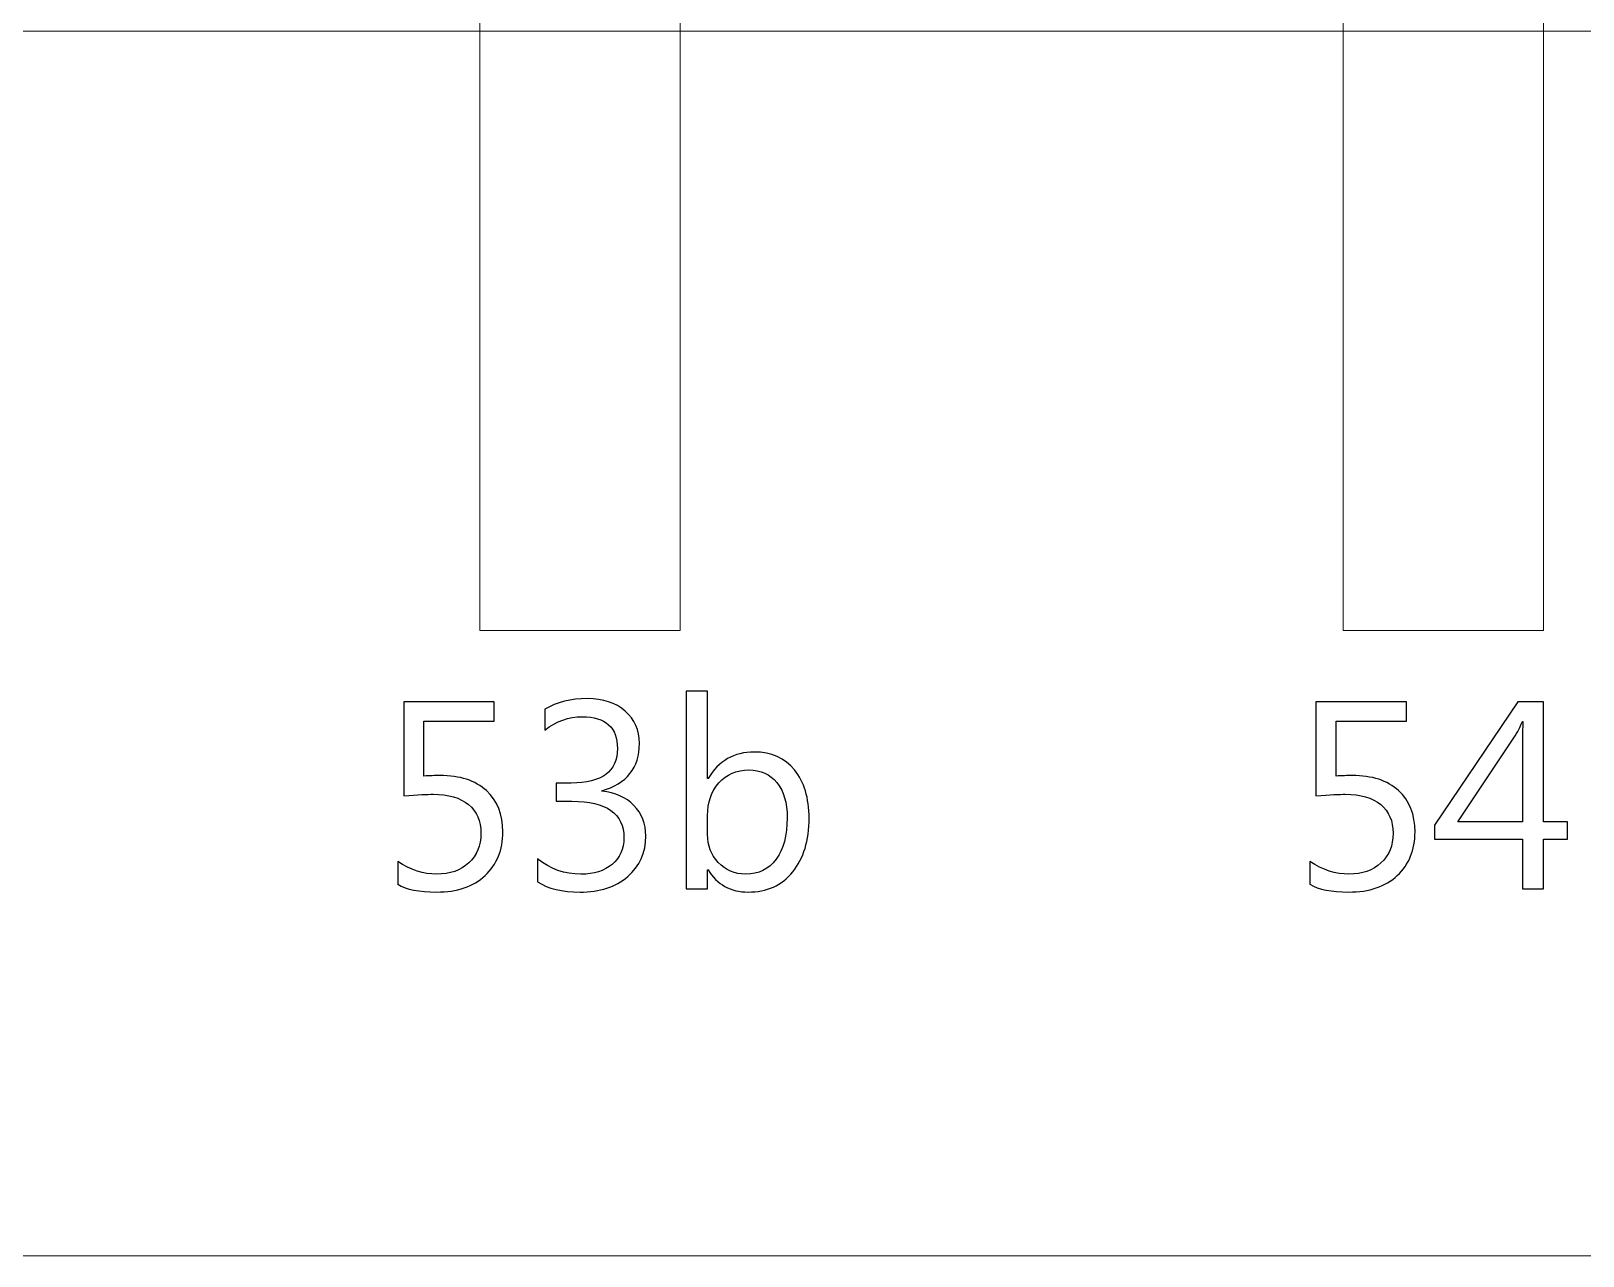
# Model space of a CAD drawing. Header units: centimetres. Extents: x -19.4 to 19.9, y -26.5 to 22.7.
# Drawn here: x 3.168 to 5.627, y -0.963 to 0.977 of the extents above; entities that cross this region are included whole.
import ezdxf

# ---------------------------------------------------------------- set-up
doc = ezdxf.new("R2010")
doc.units = ezdxf.units.CM
doc.header["$MEASUREMENT"] = 0
doc.layers.add('Camada 1', color=7, linetype='Continuous')

msp = doc.modelspace()

# ---------------------------------------------------------------- linework, layer by layer
at = {"layer": 'Camada 1', "color": 7, "lineweight": 9}
for points in [[(3.87895, 0.02724), (4.19635, 0.02724), (4.19635, 1.95096), (3.87895, 1.95096), (3.87895, 0.02724)], [(5.24695, 0.02724), (5.56435, 0.02724), (5.56435, 1.95096), (5.24695, 1.95096), (5.24695, 0.02724)], [(0.09623, -0.96332), (7.98655, -0.96332), (7.98655, 0.97702), (0.09623, 0.97702), (0.09623, -0.96332)]]:
    msp.add_lwpolyline(points, close=True, dxfattribs=at)
at = {"layer": 'Camada 1', "color": 7}
for points, knots in [([(4.24071, -0.35146), (4.24071, -0.35146), (4.23987, -0.35146), (4.23987, -0.35146), (4.23987, -0.35146), (4.23987, -0.35146), (4.23987, -0.3818), (4.23987, -0.3818), (4.23987, -0.3818), (4.23987, -0.3818), (4.206, -0.3818), (4.206, -0.3818), (4.206, -0.3818), (4.206, -0.3818), (4.206, -0.06853), (4.206, -0.06853), (4.206, -0.06853), (4.206, -0.06853), (4.23987, -0.06853), (4.23987, -0.06853), (4.23987, -0.06853), (4.23987, -0.06853), (4.23987, -0.2071), (4.23987, -0.2071), (4.23987, -0.2071), (4.23987, -0.2071), (4.24071, -0.2071), (4.24071, -0.2071), (4.24071, -0.2071), (4.25737, -0.17909), (4.28178, -0.16505), (4.31388, -0.16505), (4.31388, -0.16505), (4.34105, -0.16505), (4.36228, -0.1745), (4.37766, -0.19348), (4.37766, -0.19348), (4.39305, -0.21246), (4.40074, -0.23786), (4.40074, -0.26976), (4.40074, -0.26976), (4.40074, -0.30518), (4.39213, -0.33361), (4.37491, -0.35492), (4.37491, -0.35492), (4.35763, -0.37623), (4.33406, -0.38688), (4.30414, -0.38688), (4.30414, -0.38688), (4.2762, -0.38688), (4.25504, -0.3751), (4.24071, -0.35146)], [0, 0, 0, 0, 0.0714286, 0.0714286, 0.0714286, 0.0714286, 0.1428571, 0.1428571, 0.1428571, 0.1428572, 0.2142857, 0.2142857, 0.2142857, 0.2142857, 0.2857143, 0.2857143, 0.2857143, 0.2857143, 0.3571429, 0.3571429, 0.3571429, 0.3571429, 0.4285714, 0.4285714, 0.4285714, 0.4285714, 0.5, 0.5, 0.5, 0.5, 0.5714286, 0.5714286, 0.5714286, 0.5714286, 0.6428571, 0.6428571, 0.6428571, 0.6428572, 0.7142857, 0.7142857, 0.7142857, 0.7142857, 0.7857143, 0.7857143, 0.7857143, 0.7857143, 0.8571429, 0.8571429, 0.8571429, 0.8571429, 1, 1, 1, 1]), ([(3.74922, -0.3746), (3.74922, -0.3746), (3.74922, -0.33862), (3.74922, -0.33862), (3.74922, -0.33862), (3.76947, -0.35188), (3.79007, -0.35852), (3.81102, -0.35852), (3.81102, -0.35852), (3.83198, -0.35852), (3.84884, -0.35259), (3.86168, -0.34074), (3.86168, -0.34074), (3.87446, -0.32895), (3.88088, -0.31322), (3.88088, -0.29367), (3.88088, -0.29367), (3.88088, -0.27427), (3.87431, -0.2591), (3.86126, -0.24824), (3.86126, -0.24824), (3.84814, -0.23737), (3.82944, -0.23194), (3.80503, -0.23194), (3.80503, -0.23194), (3.79677, -0.23194), (3.78125, -0.23278), (3.75853, -0.23441), (3.75853, -0.23441), (3.75853, -0.23441), (3.75853, -0.08546), (3.75853, -0.08546), (3.75853, -0.08546), (3.75853, -0.08546), (3.90204, -0.08546), (3.90204, -0.08546), (3.90204, -0.08546), (3.90204, -0.08546), (3.90204, -0.11594), (3.90204, -0.11594), (3.90204, -0.11594), (3.90204, -0.11594), (3.7907, -0.11594), (3.7907, -0.11594), (3.7907, -0.11594), (3.7907, -0.11594), (3.7907, -0.20315), (3.7907, -0.20315), (3.7907, -0.20315), (3.79981, -0.20259), (3.8082, -0.2023), (3.81596, -0.2023), (3.81596, -0.2023), (3.84764, -0.2023), (3.8722, -0.21028), (3.88955, -0.22615), (3.88955, -0.22615), (3.90691, -0.24203), (3.91559, -0.26383), (3.91559, -0.29149), (3.91559, -0.29149), (3.91559, -0.32013), (3.90628, -0.34321), (3.88758, -0.36063), (3.88758, -0.36063), (3.86888, -0.37813), (3.8432, -0.38688), (3.81067, -0.38688), (3.81067, -0.38688), (3.78323, -0.38688), (3.76276, -0.38279), (3.74922, -0.3746)], [0, 0, 0, 0, 0.0526316, 0.0526316, 0.0526316, 0.0526316, 0.1052632, 0.1052632, 0.1052632, 0.1052632, 0.1578947, 0.1578947, 0.1578947, 0.1578947, 0.2105263, 0.2105263, 0.2105263, 0.2105263, 0.2631579, 0.2631579, 0.2631579, 0.2631579, 0.3157895, 0.3157895, 0.3157895, 0.3157895, 0.3684211, 0.3684211, 0.3684211, 0.3684211, 0.4210526, 0.4210526, 0.4210526, 0.4210526, 0.4736842, 0.4736842, 0.4736842, 0.4736842, 0.5263158, 0.5263158, 0.5263158, 0.5263158, 0.5789474, 0.5789474, 0.5789474, 0.5789474, 0.6315789, 0.6315789, 0.6315789, 0.631579, 0.6842105, 0.6842105, 0.6842105, 0.6842105, 0.7368421, 0.7368421, 0.7368421, 0.7368421, 0.7894737, 0.7894737, 0.7894737, 0.7894737, 0.8421053, 0.8421053, 0.8421053, 0.8421053, 0.8947368, 0.8947368, 0.8947368, 0.8947369, 1, 1, 1, 1]), ([(3.97062, -0.37079), (3.97062, -0.37079), (3.97062, -0.33439), (3.97062, -0.33439), (3.97062, -0.33439), (3.99087, -0.35047), (4.0138, -0.35852), (4.03928, -0.35852), (4.03928, -0.35852), (4.06002, -0.35852), (4.07653, -0.35337), (4.08888, -0.34299), (4.08888, -0.34299), (4.10122, -0.33262), (4.10736, -0.31865), (4.10736, -0.30115), (4.10736, -0.30115), (4.10736, -0.26235), (4.07985, -0.24294), (4.02488, -0.24294), (4.02488, -0.24294), (4.02488, -0.24294), (4.00026, -0.24294), (4.00026, -0.24294), (4.00026, -0.24294), (4.00026, -0.24294), (4.00026, -0.21416), (4.00026, -0.21416), (4.00026, -0.21416), (4.00026, -0.21416), (4.02368, -0.21416), (4.02368, -0.21416), (4.02368, -0.21416), (4.07272, -0.21416), (4.0972, -0.19595), (4.0972, -0.15962), (4.0972, -0.15962), (4.0972, -0.12596), (4.0785, -0.10917), (4.04111, -0.10917), (4.04111, -0.10917), (4.02023, -0.10917), (4.00054, -0.11622), (3.98205, -0.13034), (3.98205, -0.13034), (3.98205, -0.13034), (3.98205, -0.09732), (3.98205, -0.09732), (3.98205, -0.09732), (4.0011, -0.08603), (4.02361, -0.08038), (4.04951, -0.08038), (4.04951, -0.08038), (4.07448, -0.08038), (4.09445, -0.08701), (4.10948, -0.10021), (4.10948, -0.10021), (4.12444, -0.11347), (4.13192, -0.13041), (4.13192, -0.15108), (4.13192, -0.15108), (4.13192, -0.1901), (4.11209, -0.21522), (4.07237, -0.22636), (4.07237, -0.22636), (4.07237, -0.22636), (4.07237, -0.22721), (4.07237, -0.22721), (4.07237, -0.22721), (4.09367, -0.22926), (4.11061, -0.23674), (4.12317, -0.24965), (4.12317, -0.24965), (4.1358, -0.26256), (4.14208, -0.27865), (4.14208, -0.29791), (4.14208, -0.29791), (4.14208, -0.32458), (4.13255, -0.34603), (4.11343, -0.3624), (4.11343, -0.3624), (4.09431, -0.3787), (4.06912, -0.38688), (4.03786, -0.38688), (4.03786, -0.38688), (4.00971, -0.38688), (3.98728, -0.38152), (3.97062, -0.37079)], [0, 0, 0, 0, 0.0434783, 0.0434783, 0.0434783, 0.0434783, 0.0869565, 0.0869565, 0.0869565, 0.0869565, 0.1304348, 0.1304348, 0.1304348, 0.1304348, 0.173913, 0.173913, 0.173913, 0.1739131, 0.2173913, 0.2173913, 0.2173913, 0.2173913, 0.2608696, 0.2608696, 0.2608696, 0.2608696, 0.3043478, 0.3043478, 0.3043478, 0.3043478, 0.3478261, 0.3478261, 0.3478261, 0.3478261, 0.3913043, 0.3913043, 0.3913043, 0.3913044, 0.4347826, 0.4347826, 0.4347826, 0.4347826, 0.4782609, 0.4782609, 0.4782609, 0.4782609, 0.5217391, 0.5217391, 0.5217391, 0.5217391, 0.5652174, 0.5652174, 0.5652174, 0.5652174, 0.6086957, 0.6086957, 0.6086957, 0.6086957, 0.6521739, 0.6521739, 0.6521739, 0.6521739, 0.6956522, 0.6956522, 0.6956522, 0.6956522, 0.7391304, 0.7391304, 0.7391304, 0.7391304, 0.7826087, 0.7826087, 0.7826087, 0.7826087, 0.826087, 0.826087, 0.826087, 0.826087, 0.8695652, 0.8695652, 0.8695652, 0.8695652, 0.9130435, 0.9130435, 0.9130435, 0.9130435, 1, 1, 1, 1]), ([(5.19422, -0.3746), (5.19422, -0.3746), (5.19422, -0.33862), (5.19422, -0.33862), (5.19422, -0.33862), (5.21447, -0.35188), (5.23507, -0.35852), (5.25602, -0.35852), (5.25602, -0.35852), (5.27698, -0.35852), (5.29384, -0.35259), (5.30668, -0.34074), (5.30668, -0.34074), (5.31946, -0.32895), (5.32588, -0.31322), (5.32588, -0.29367), (5.32588, -0.29367), (5.32588, -0.27427), (5.31931, -0.2591), (5.30626, -0.24824), (5.30626, -0.24824), (5.29314, -0.23737), (5.27444, -0.23194), (5.25003, -0.23194), (5.25003, -0.23194), (5.24177, -0.23194), (5.22625, -0.23278), (5.20353, -0.23441), (5.20353, -0.23441), (5.20353, -0.23441), (5.20353, -0.08546), (5.20353, -0.08546), (5.20353, -0.08546), (5.20353, -0.08546), (5.34704, -0.08546), (5.34704, -0.08546), (5.34704, -0.08546), (5.34704, -0.08546), (5.34704, -0.11594), (5.34704, -0.11594), (5.34704, -0.11594), (5.34704, -0.11594), (5.2357, -0.11594), (5.2357, -0.11594), (5.2357, -0.11594), (5.2357, -0.11594), (5.2357, -0.20315), (5.2357, -0.20315), (5.2357, -0.20315), (5.24481, -0.20259), (5.2532, -0.2023), (5.26096, -0.2023), (5.26096, -0.2023), (5.29264, -0.2023), (5.3172, -0.21028), (5.33455, -0.22615), (5.33455, -0.22615), (5.35191, -0.24203), (5.36059, -0.26383), (5.36059, -0.29149), (5.36059, -0.29149), (5.36059, -0.32013), (5.35128, -0.34321), (5.33258, -0.36063), (5.33258, -0.36063), (5.31388, -0.37813), (5.2882, -0.38688), (5.25567, -0.38688), (5.25567, -0.38688), (5.22823, -0.38688), (5.20776, -0.38279), (5.19422, -0.3746)], [0, 0, 0, 0, 0.0526316, 0.0526316, 0.0526316, 0.0526316, 0.1052632, 0.1052632, 0.1052632, 0.1052632, 0.1578947, 0.1578947, 0.1578947, 0.1578947, 0.2105263, 0.2105263, 0.2105263, 0.2105263, 0.2631579, 0.2631579, 0.2631579, 0.2631579, 0.3157895, 0.3157895, 0.3157895, 0.3157895, 0.3684211, 0.3684211, 0.3684211, 0.3684211, 0.4210526, 0.4210526, 0.4210526, 0.4210526, 0.4736842, 0.4736842, 0.4736842, 0.4736842, 0.5263158, 0.5263158, 0.5263158, 0.5263158, 0.5789474, 0.5789474, 0.5789474, 0.5789474, 0.6315789, 0.6315789, 0.6315789, 0.631579, 0.6842105, 0.6842105, 0.6842105, 0.6842105, 0.7368421, 0.7368421, 0.7368421, 0.7368421, 0.7894737, 0.7894737, 0.7894737, 0.7894737, 0.8421053, 0.8421053, 0.8421053, 0.8421053, 0.8947368, 0.8947368, 0.8947368, 0.8947369, 1, 1, 1, 1]), ([(5.60232, -0.30306), (5.60232, -0.30306), (5.56422, -0.30306), (5.56422, -0.30306), (5.56422, -0.30306), (5.56422, -0.30306), (5.56422, -0.3818), (5.56422, -0.3818), (5.56422, -0.3818), (5.56422, -0.3818), (5.53077, -0.3818), (5.53077, -0.3818), (5.53077, -0.3818), (5.53077, -0.3818), (5.53077, -0.30306), (5.53077, -0.30306), (5.53077, -0.30306), (5.53077, -0.30306), (5.39149, -0.30306), (5.39149, -0.30306), (5.39149, -0.30306), (5.39149, -0.30306), (5.39149, -0.2809), (5.39149, -0.2809), (5.39149, -0.2809), (5.39149, -0.2809), (5.52336, -0.08546), (5.52336, -0.08546), (5.52336, -0.08546), (5.52336, -0.08546), (5.56422, -0.08546), (5.56422, -0.08546), (5.56422, -0.08546), (5.56422, -0.08546), (5.56422, -0.27554), (5.56422, -0.27554), (5.56422, -0.27554), (5.56422, -0.27554), (5.60232, -0.27554), (5.60232, -0.27554), (5.60232, -0.27554), (5.60232, -0.27554), (5.60232, -0.30306), (5.60232, -0.30306)], [0, 0, 0, 0, 0.0833333, 0.0833333, 0.0833333, 0.0833333, 0.1666667, 0.1666667, 0.1666667, 0.1666667, 0.25, 0.25, 0.25, 0.25, 0.3333333, 0.3333333, 0.3333333, 0.3333333, 0.4166667, 0.4166667, 0.4166667, 0.4166667, 0.5, 0.5, 0.5, 0.5, 0.5833333, 0.5833333, 0.5833333, 0.5833333, 0.6666667, 0.6666667, 0.6666667, 0.6666667, 0.75, 0.75, 0.75, 0.75, 0.8333333, 0.8333333, 0.8333333, 0.8333333, 1, 1, 1, 1]), ([(5.53077, -0.27554), (5.53077, -0.27554), (5.53077, -0.14748), (5.53077, -0.14748), (5.53077, -0.14748), (5.53077, -0.13838), (5.53105, -0.12815), (5.53162, -0.11686), (5.53162, -0.11686), (5.53162, -0.11686), (5.53077, -0.11686), (5.53077, -0.11686), (5.53077, -0.11686), (5.52887, -0.12187), (5.52506, -0.12942), (5.51941, -0.13958), (5.51941, -0.13958), (5.51941, -0.13958), (5.42825, -0.27554), (5.42825, -0.27554), (5.42825, -0.27554), (5.42825, -0.27554), (5.53077, -0.27554), (5.53077, -0.27554)], [0, 0, 0, 0, 0.1428571, 0.1428571, 0.1428571, 0.1428572, 0.2857143, 0.2857143, 0.2857143, 0.2857143, 0.4285714, 0.4285714, 0.4285714, 0.4285714, 0.5714286, 0.5714286, 0.5714286, 0.5714286, 0.7142857, 0.7142857, 0.7142857, 0.7142857, 1, 1, 1, 1]), ([(4.23987, -0.2658), (4.23987, -0.2658), (4.23987, -0.29544), (4.23987, -0.29544), (4.23987, -0.29544), (4.23987, -0.31301), (4.24558, -0.32789), (4.25694, -0.34017), (4.25694, -0.34017), (4.2683, -0.35238), (4.28277, -0.35852), (4.30026, -0.35852), (4.30026, -0.35852), (4.3208, -0.35852), (4.33688, -0.35061), (4.34853, -0.33488), (4.34853, -0.33488), (4.36017, -0.31908), (4.36602, -0.2972), (4.36602, -0.26912), (4.36602, -0.26912), (4.36602, -0.24548), (4.36059, -0.22693), (4.34965, -0.21352), (4.34965, -0.21352), (4.33879, -0.20012), (4.32404, -0.19341), (4.30541, -0.19341), (4.30541, -0.19341), (4.28573, -0.19341), (4.26985, -0.20026), (4.25786, -0.21402), (4.25786, -0.21402), (4.24587, -0.22777), (4.23987, -0.24506), (4.23987, -0.2658)], [0, 0, 0, 0, 0.1, 0.1, 0.1, 0.1, 0.2, 0.2, 0.2, 0.2, 0.3, 0.3, 0.3, 0.3, 0.4, 0.4, 0.4, 0.4, 0.5, 0.5, 0.5, 0.5, 0.6, 0.6, 0.6, 0.6, 0.7, 0.7, 0.7, 0.7, 0.8, 0.8, 0.8, 0.8, 1, 1, 1, 1])]:
    msp.add_open_spline(points, degree=3, knots=knots, dxfattribs=at)
at = {"layer": 'Camada 1', "color": 250, "lineweight": 9}
for points, knots in [([(4.24071, -0.35146), (4.24071, -0.35146), (4.23987, -0.35146), (4.23987, -0.35146), (4.23987, -0.35146), (4.23987, -0.35146), (4.23987, -0.3818), (4.23987, -0.3818), (4.23987, -0.3818), (4.23987, -0.3818), (4.206, -0.3818), (4.206, -0.3818), (4.206, -0.3818), (4.206, -0.3818), (4.206, -0.06853), (4.206, -0.06853), (4.206, -0.06853), (4.206, -0.06853), (4.23987, -0.06853), (4.23987, -0.06853), (4.23987, -0.06853), (4.23987, -0.06853), (4.23987, -0.2071), (4.23987, -0.2071), (4.23987, -0.2071), (4.23987, -0.2071), (4.24071, -0.2071), (4.24071, -0.2071), (4.24071, -0.2071), (4.25737, -0.17909), (4.28178, -0.16505), (4.31388, -0.16505), (4.31388, -0.16505), (4.34105, -0.16505), (4.36228, -0.1745), (4.37766, -0.19348), (4.37766, -0.19348), (4.39305, -0.21246), (4.40074, -0.23786), (4.40074, -0.26976), (4.40074, -0.26976), (4.40074, -0.30518), (4.39213, -0.33361), (4.37491, -0.35492), (4.37491, -0.35492), (4.35763, -0.37623), (4.33406, -0.38688), (4.30414, -0.38688), (4.30414, -0.38688), (4.2762, -0.38688), (4.25504, -0.3751), (4.24071, -0.35146)], [0, 0, 0, 0, 0.0714286, 0.0714286, 0.0714286, 0.0714286, 0.1428571, 0.1428571, 0.1428571, 0.1428572, 0.2142857, 0.2142857, 0.2142857, 0.2142857, 0.2857143, 0.2857143, 0.2857143, 0.2857143, 0.3571429, 0.3571429, 0.3571429, 0.3571429, 0.4285714, 0.4285714, 0.4285714, 0.4285714, 0.5, 0.5, 0.5, 0.5, 0.5714286, 0.5714286, 0.5714286, 0.5714286, 0.6428571, 0.6428571, 0.6428571, 0.6428572, 0.7142857, 0.7142857, 0.7142857, 0.7142857, 0.7857143, 0.7857143, 0.7857143, 0.7857143, 0.8571429, 0.8571429, 0.8571429, 0.8571429, 1, 1, 1, 1]), ([(3.74922, -0.3746), (3.74922, -0.3746), (3.74922, -0.33862), (3.74922, -0.33862), (3.74922, -0.33862), (3.76947, -0.35188), (3.79007, -0.35852), (3.81102, -0.35852), (3.81102, -0.35852), (3.83198, -0.35852), (3.84884, -0.35259), (3.86168, -0.34074), (3.86168, -0.34074), (3.87446, -0.32895), (3.88088, -0.31322), (3.88088, -0.29367), (3.88088, -0.29367), (3.88088, -0.27427), (3.87431, -0.2591), (3.86126, -0.24824), (3.86126, -0.24824), (3.84814, -0.23737), (3.82944, -0.23194), (3.80503, -0.23194), (3.80503, -0.23194), (3.79677, -0.23194), (3.78125, -0.23278), (3.75853, -0.23441), (3.75853, -0.23441), (3.75853, -0.23441), (3.75853, -0.08546), (3.75853, -0.08546), (3.75853, -0.08546), (3.75853, -0.08546), (3.90204, -0.08546), (3.90204, -0.08546), (3.90204, -0.08546), (3.90204, -0.08546), (3.90204, -0.11594), (3.90204, -0.11594), (3.90204, -0.11594), (3.90204, -0.11594), (3.7907, -0.11594), (3.7907, -0.11594), (3.7907, -0.11594), (3.7907, -0.11594), (3.7907, -0.20315), (3.7907, -0.20315), (3.7907, -0.20315), (3.79981, -0.20259), (3.8082, -0.2023), (3.81596, -0.2023), (3.81596, -0.2023), (3.84764, -0.2023), (3.8722, -0.21028), (3.88955, -0.22615), (3.88955, -0.22615), (3.90691, -0.24203), (3.91559, -0.26383), (3.91559, -0.29149), (3.91559, -0.29149), (3.91559, -0.32013), (3.90628, -0.34321), (3.88758, -0.36063), (3.88758, -0.36063), (3.86888, -0.37813), (3.8432, -0.38688), (3.81067, -0.38688), (3.81067, -0.38688), (3.78323, -0.38688), (3.76276, -0.38279), (3.74922, -0.3746)], [0, 0, 0, 0, 0.0526316, 0.0526316, 0.0526316, 0.0526316, 0.1052632, 0.1052632, 0.1052632, 0.1052632, 0.1578947, 0.1578947, 0.1578947, 0.1578947, 0.2105263, 0.2105263, 0.2105263, 0.2105263, 0.2631579, 0.2631579, 0.2631579, 0.2631579, 0.3157895, 0.3157895, 0.3157895, 0.3157895, 0.3684211, 0.3684211, 0.3684211, 0.3684211, 0.4210526, 0.4210526, 0.4210526, 0.4210526, 0.4736842, 0.4736842, 0.4736842, 0.4736842, 0.5263158, 0.5263158, 0.5263158, 0.5263158, 0.5789474, 0.5789474, 0.5789474, 0.5789474, 0.6315789, 0.6315789, 0.6315789, 0.631579, 0.6842105, 0.6842105, 0.6842105, 0.6842105, 0.7368421, 0.7368421, 0.7368421, 0.7368421, 0.7894737, 0.7894737, 0.7894737, 0.7894737, 0.8421053, 0.8421053, 0.8421053, 0.8421053, 0.8947368, 0.8947368, 0.8947368, 0.8947369, 1, 1, 1, 1]), ([(3.97062, -0.37079), (3.97062, -0.37079), (3.97062, -0.33439), (3.97062, -0.33439), (3.97062, -0.33439), (3.99087, -0.35047), (4.0138, -0.35852), (4.03928, -0.35852), (4.03928, -0.35852), (4.06002, -0.35852), (4.07653, -0.35337), (4.08888, -0.34299), (4.08888, -0.34299), (4.10122, -0.33262), (4.10736, -0.31865), (4.10736, -0.30115), (4.10736, -0.30115), (4.10736, -0.26235), (4.07985, -0.24294), (4.02488, -0.24294), (4.02488, -0.24294), (4.02488, -0.24294), (4.00026, -0.24294), (4.00026, -0.24294), (4.00026, -0.24294), (4.00026, -0.24294), (4.00026, -0.21416), (4.00026, -0.21416), (4.00026, -0.21416), (4.00026, -0.21416), (4.02368, -0.21416), (4.02368, -0.21416), (4.02368, -0.21416), (4.07272, -0.21416), (4.0972, -0.19595), (4.0972, -0.15962), (4.0972, -0.15962), (4.0972, -0.12596), (4.0785, -0.10917), (4.04111, -0.10917), (4.04111, -0.10917), (4.02023, -0.10917), (4.00054, -0.11622), (3.98205, -0.13034), (3.98205, -0.13034), (3.98205, -0.13034), (3.98205, -0.09732), (3.98205, -0.09732), (3.98205, -0.09732), (4.0011, -0.08603), (4.02361, -0.08038), (4.04951, -0.08038), (4.04951, -0.08038), (4.07448, -0.08038), (4.09445, -0.08701), (4.10948, -0.10021), (4.10948, -0.10021), (4.12444, -0.11347), (4.13192, -0.13041), (4.13192, -0.15108), (4.13192, -0.15108), (4.13192, -0.1901), (4.11209, -0.21522), (4.07237, -0.22636), (4.07237, -0.22636), (4.07237, -0.22636), (4.07237, -0.22721), (4.07237, -0.22721), (4.07237, -0.22721), (4.09367, -0.22926), (4.11061, -0.23674), (4.12317, -0.24965), (4.12317, -0.24965), (4.1358, -0.26256), (4.14208, -0.27865), (4.14208, -0.29791), (4.14208, -0.29791), (4.14208, -0.32458), (4.13255, -0.34603), (4.11343, -0.3624), (4.11343, -0.3624), (4.09431, -0.3787), (4.06912, -0.38688), (4.03786, -0.38688), (4.03786, -0.38688), (4.00971, -0.38688), (3.98728, -0.38152), (3.97062, -0.37079)], [0, 0, 0, 0, 0.0434783, 0.0434783, 0.0434783, 0.0434783, 0.0869565, 0.0869565, 0.0869565, 0.0869565, 0.1304348, 0.1304348, 0.1304348, 0.1304348, 0.173913, 0.173913, 0.173913, 0.1739131, 0.2173913, 0.2173913, 0.2173913, 0.2173913, 0.2608696, 0.2608696, 0.2608696, 0.2608696, 0.3043478, 0.3043478, 0.3043478, 0.3043478, 0.3478261, 0.3478261, 0.3478261, 0.3478261, 0.3913043, 0.3913043, 0.3913043, 0.3913044, 0.4347826, 0.4347826, 0.4347826, 0.4347826, 0.4782609, 0.4782609, 0.4782609, 0.4782609, 0.5217391, 0.5217391, 0.5217391, 0.5217391, 0.5652174, 0.5652174, 0.5652174, 0.5652174, 0.6086957, 0.6086957, 0.6086957, 0.6086957, 0.6521739, 0.6521739, 0.6521739, 0.6521739, 0.6956522, 0.6956522, 0.6956522, 0.6956522, 0.7391304, 0.7391304, 0.7391304, 0.7391304, 0.7826087, 0.7826087, 0.7826087, 0.7826087, 0.826087, 0.826087, 0.826087, 0.826087, 0.8695652, 0.8695652, 0.8695652, 0.8695652, 0.9130435, 0.9130435, 0.9130435, 0.9130435, 1, 1, 1, 1]), ([(5.19422, -0.3746), (5.19422, -0.3746), (5.19422, -0.33862), (5.19422, -0.33862), (5.19422, -0.33862), (5.21447, -0.35188), (5.23507, -0.35852), (5.25602, -0.35852), (5.25602, -0.35852), (5.27698, -0.35852), (5.29384, -0.35259), (5.30668, -0.34074), (5.30668, -0.34074), (5.31946, -0.32895), (5.32588, -0.31322), (5.32588, -0.29367), (5.32588, -0.29367), (5.32588, -0.27427), (5.31931, -0.2591), (5.30626, -0.24824), (5.30626, -0.24824), (5.29314, -0.23737), (5.27444, -0.23194), (5.25003, -0.23194), (5.25003, -0.23194), (5.24177, -0.23194), (5.22625, -0.23278), (5.20353, -0.23441), (5.20353, -0.23441), (5.20353, -0.23441), (5.20353, -0.08546), (5.20353, -0.08546), (5.20353, -0.08546), (5.20353, -0.08546), (5.34704, -0.08546), (5.34704, -0.08546), (5.34704, -0.08546), (5.34704, -0.08546), (5.34704, -0.11594), (5.34704, -0.11594), (5.34704, -0.11594), (5.34704, -0.11594), (5.2357, -0.11594), (5.2357, -0.11594), (5.2357, -0.11594), (5.2357, -0.11594), (5.2357, -0.20315), (5.2357, -0.20315), (5.2357, -0.20315), (5.24481, -0.20259), (5.2532, -0.2023), (5.26096, -0.2023), (5.26096, -0.2023), (5.29264, -0.2023), (5.3172, -0.21028), (5.33455, -0.22615), (5.33455, -0.22615), (5.35191, -0.24203), (5.36059, -0.26383), (5.36059, -0.29149), (5.36059, -0.29149), (5.36059, -0.32013), (5.35128, -0.34321), (5.33258, -0.36063), (5.33258, -0.36063), (5.31388, -0.37813), (5.2882, -0.38688), (5.25567, -0.38688), (5.25567, -0.38688), (5.22823, -0.38688), (5.20776, -0.38279), (5.19422, -0.3746)], [0, 0, 0, 0, 0.0526316, 0.0526316, 0.0526316, 0.0526316, 0.1052632, 0.1052632, 0.1052632, 0.1052632, 0.1578947, 0.1578947, 0.1578947, 0.1578947, 0.2105263, 0.2105263, 0.2105263, 0.2105263, 0.2631579, 0.2631579, 0.2631579, 0.2631579, 0.3157895, 0.3157895, 0.3157895, 0.3157895, 0.3684211, 0.3684211, 0.3684211, 0.3684211, 0.4210526, 0.4210526, 0.4210526, 0.4210526, 0.4736842, 0.4736842, 0.4736842, 0.4736842, 0.5263158, 0.5263158, 0.5263158, 0.5263158, 0.5789474, 0.5789474, 0.5789474, 0.5789474, 0.6315789, 0.6315789, 0.6315789, 0.631579, 0.6842105, 0.6842105, 0.6842105, 0.6842105, 0.7368421, 0.7368421, 0.7368421, 0.7368421, 0.7894737, 0.7894737, 0.7894737, 0.7894737, 0.8421053, 0.8421053, 0.8421053, 0.8421053, 0.8947368, 0.8947368, 0.8947368, 0.8947369, 1, 1, 1, 1]), ([(5.60232, -0.30306), (5.60232, -0.30306), (5.56422, -0.30306), (5.56422, -0.30306), (5.56422, -0.30306), (5.56422, -0.30306), (5.56422, -0.3818), (5.56422, -0.3818), (5.56422, -0.3818), (5.56422, -0.3818), (5.53077, -0.3818), (5.53077, -0.3818), (5.53077, -0.3818), (5.53077, -0.3818), (5.53077, -0.30306), (5.53077, -0.30306), (5.53077, -0.30306), (5.53077, -0.30306), (5.39149, -0.30306), (5.39149, -0.30306), (5.39149, -0.30306), (5.39149, -0.30306), (5.39149, -0.2809), (5.39149, -0.2809), (5.39149, -0.2809), (5.39149, -0.2809), (5.52336, -0.08546), (5.52336, -0.08546), (5.52336, -0.08546), (5.52336, -0.08546), (5.56422, -0.08546), (5.56422, -0.08546), (5.56422, -0.08546), (5.56422, -0.08546), (5.56422, -0.27554), (5.56422, -0.27554), (5.56422, -0.27554), (5.56422, -0.27554), (5.60232, -0.27554), (5.60232, -0.27554), (5.60232, -0.27554), (5.60232, -0.27554), (5.60232, -0.30306), (5.60232, -0.30306)], [0, 0, 0, 0, 0.0833333, 0.0833333, 0.0833333, 0.0833333, 0.1666667, 0.1666667, 0.1666667, 0.1666667, 0.25, 0.25, 0.25, 0.25, 0.3333333, 0.3333333, 0.3333333, 0.3333333, 0.4166667, 0.4166667, 0.4166667, 0.4166667, 0.5, 0.5, 0.5, 0.5, 0.5833333, 0.5833333, 0.5833333, 0.5833333, 0.6666667, 0.6666667, 0.6666667, 0.6666667, 0.75, 0.75, 0.75, 0.75, 0.8333333, 0.8333333, 0.8333333, 0.8333333, 1, 1, 1, 1]), ([(5.53077, -0.27554), (5.53077, -0.27554), (5.53077, -0.14748), (5.53077, -0.14748), (5.53077, -0.14748), (5.53077, -0.13838), (5.53105, -0.12815), (5.53162, -0.11686), (5.53162, -0.11686), (5.53162, -0.11686), (5.53077, -0.11686), (5.53077, -0.11686), (5.53077, -0.11686), (5.52887, -0.12187), (5.52506, -0.12942), (5.51941, -0.13958), (5.51941, -0.13958), (5.51941, -0.13958), (5.42825, -0.27554), (5.42825, -0.27554), (5.42825, -0.27554), (5.42825, -0.27554), (5.53077, -0.27554), (5.53077, -0.27554)], [0, 0, 0, 0, 0.1428571, 0.1428571, 0.1428571, 0.1428572, 0.2857143, 0.2857143, 0.2857143, 0.2857143, 0.4285714, 0.4285714, 0.4285714, 0.4285714, 0.5714286, 0.5714286, 0.5714286, 0.5714286, 0.7142857, 0.7142857, 0.7142857, 0.7142857, 1, 1, 1, 1]), ([(4.23987, -0.2658), (4.23987, -0.2658), (4.23987, -0.29544), (4.23987, -0.29544), (4.23987, -0.29544), (4.23987, -0.31301), (4.24558, -0.32789), (4.25694, -0.34017), (4.25694, -0.34017), (4.2683, -0.35238), (4.28277, -0.35852), (4.30026, -0.35852), (4.30026, -0.35852), (4.3208, -0.35852), (4.33688, -0.35061), (4.34853, -0.33488), (4.34853, -0.33488), (4.36017, -0.31908), (4.36602, -0.2972), (4.36602, -0.26912), (4.36602, -0.26912), (4.36602, -0.24548), (4.36059, -0.22693), (4.34965, -0.21352), (4.34965, -0.21352), (4.33879, -0.20012), (4.32404, -0.19341), (4.30541, -0.19341), (4.30541, -0.19341), (4.28573, -0.19341), (4.26985, -0.20026), (4.25786, -0.21402), (4.25786, -0.21402), (4.24587, -0.22777), (4.23987, -0.24506), (4.23987, -0.2658)], [0, 0, 0, 0, 0.1, 0.1, 0.1, 0.1, 0.2, 0.2, 0.2, 0.2, 0.3, 0.3, 0.3, 0.3, 0.4, 0.4, 0.4, 0.4, 0.5, 0.5, 0.5, 0.5, 0.6, 0.6, 0.6, 0.6, 0.7, 0.7, 0.7, 0.7, 0.8, 0.8, 0.8, 0.8, 1, 1, 1, 1])]:
    msp.add_open_spline(points, degree=3, knots=knots, dxfattribs=at)

doc.saveas('drawing.dxf')
